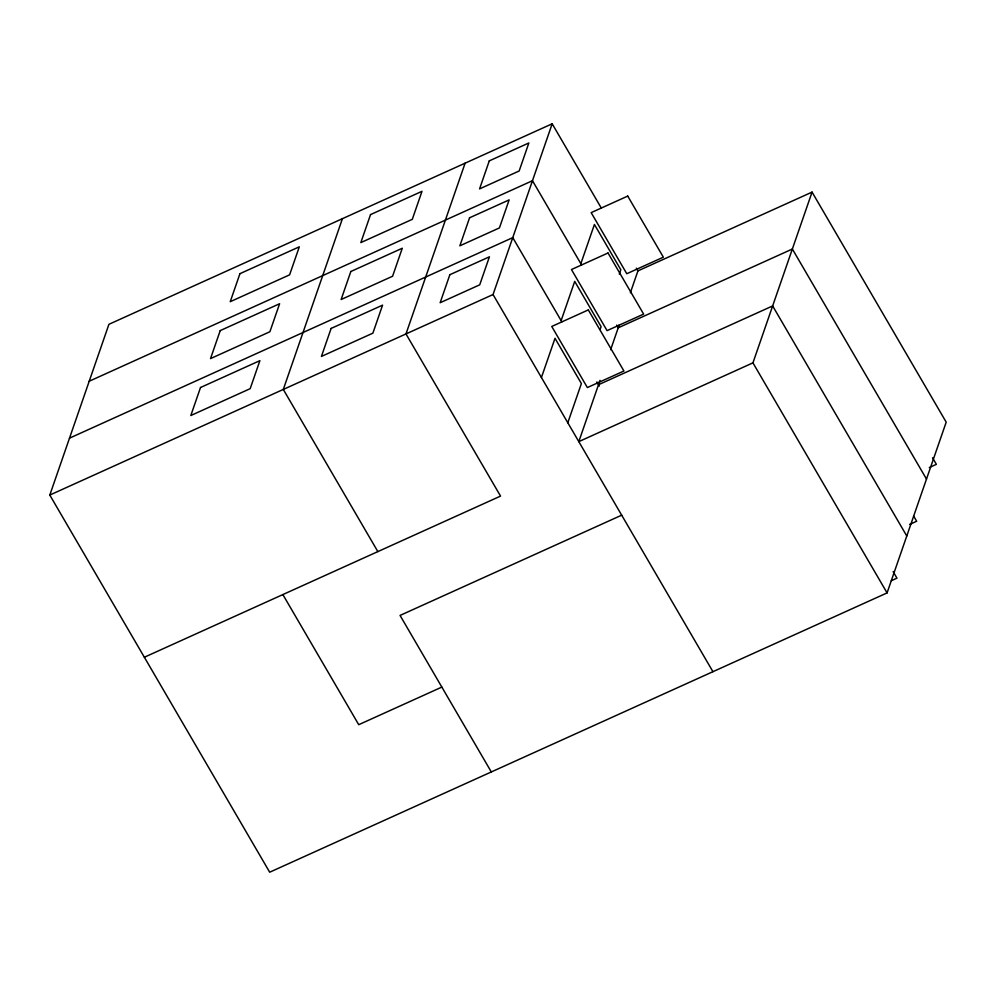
<?xml version="1.0" encoding="UTF-8"?>
<svg xmlns="http://www.w3.org/2000/svg" width="996" height="996" viewBox="0 0 996 996"><rect width="100%" height="100%" fill="white"/><g stroke="black" fill="none" stroke-linecap="round" stroke-linejoin="round"><path stroke-width="1.49" d="M630.356 292.774L637.938 270.887L812.064 192.104L946.2 422.167L887.075 592.906L269.692 872.21L49.8 495.062L108.925 324.31L552.182 123.79L601.298 208.04M342.425 218.684L283.3 389.436L377.845 551.597M465.107 163.182L405.982 333.934L500.54 496.095L144.358 657.236M49.8 495.062L493.045 294.542L552.182 123.79M541.426 377.509L555.009 338.304L581.39 383.56L567.807 422.765M561.134 320.6L574.717 281.382L601.098 326.638L600.09 329.552M580.842 263.679L594.425 224.474L620.807 269.729L619.3 274.087M600.028 380.335L578.813 441.626L752.939 362.855L812.064 192.104M610.648 349.683L619.238 324.883M89.217 381.231L532.474 180.712L581.589 264.948M69.508 438.153L512.766 237.633L561.869 321.87M598.521 384.717L772.647 305.934L906.783 535.997M621.691 515.169L400.056 615.428L491.314 771.95M441.838 687.091L358.734 724.69L282.864 594.575M929.305 467.535L936.377 464.335L932.555 457.787M909.597 524.444L916.669 521.244L913.606 516.003M891.296 580.718L896.96 578.166L893.138 571.617M926.492 479.076L792.355 249.025L618.23 327.796L616.661 325.119M752.939 362.855L887.075 592.906M636.369 268.21L637.938 270.887M596.89 381.929L599.293 386.05M493.045 294.542L712.937 671.69M200.52 387.506L190.821 415.519L250.183 388.664L259.894 360.652L200.52 387.506M220.228 330.597L210.53 358.597L269.891 331.743L279.602 303.743L220.228 330.597M239.936 273.676L230.238 301.688L289.612 274.834L299.31 246.821L239.936 273.676M331.12 328.431L321.422 356.431L372.878 333.162L382.576 305.15L331.12 328.431M350.829 271.51L341.13 299.522L392.586 276.241L402.284 248.241L350.829 271.51M370.537 214.601L360.838 242.601L412.294 219.332L421.993 191.319L370.537 214.601M449.856 274.709L440.157 302.722L479.723 284.819L489.422 256.806L449.856 274.709M469.564 217.8L459.866 245.813L499.432 227.91L509.143 199.897L469.564 217.8M489.273 160.879L479.574 188.891L519.153 170.988L528.851 142.976L489.273 160.879M627.729 196.088L591.163 212.634L626.783 273.726L663.348 257.18L627.729 196.088M608.021 252.996L571.455 269.543L607.074 330.635L643.64 314.101L608.021 252.996M588.312 309.918L551.747 326.464L587.366 387.556L623.932 371.01L588.312 309.918"/></g></svg>
